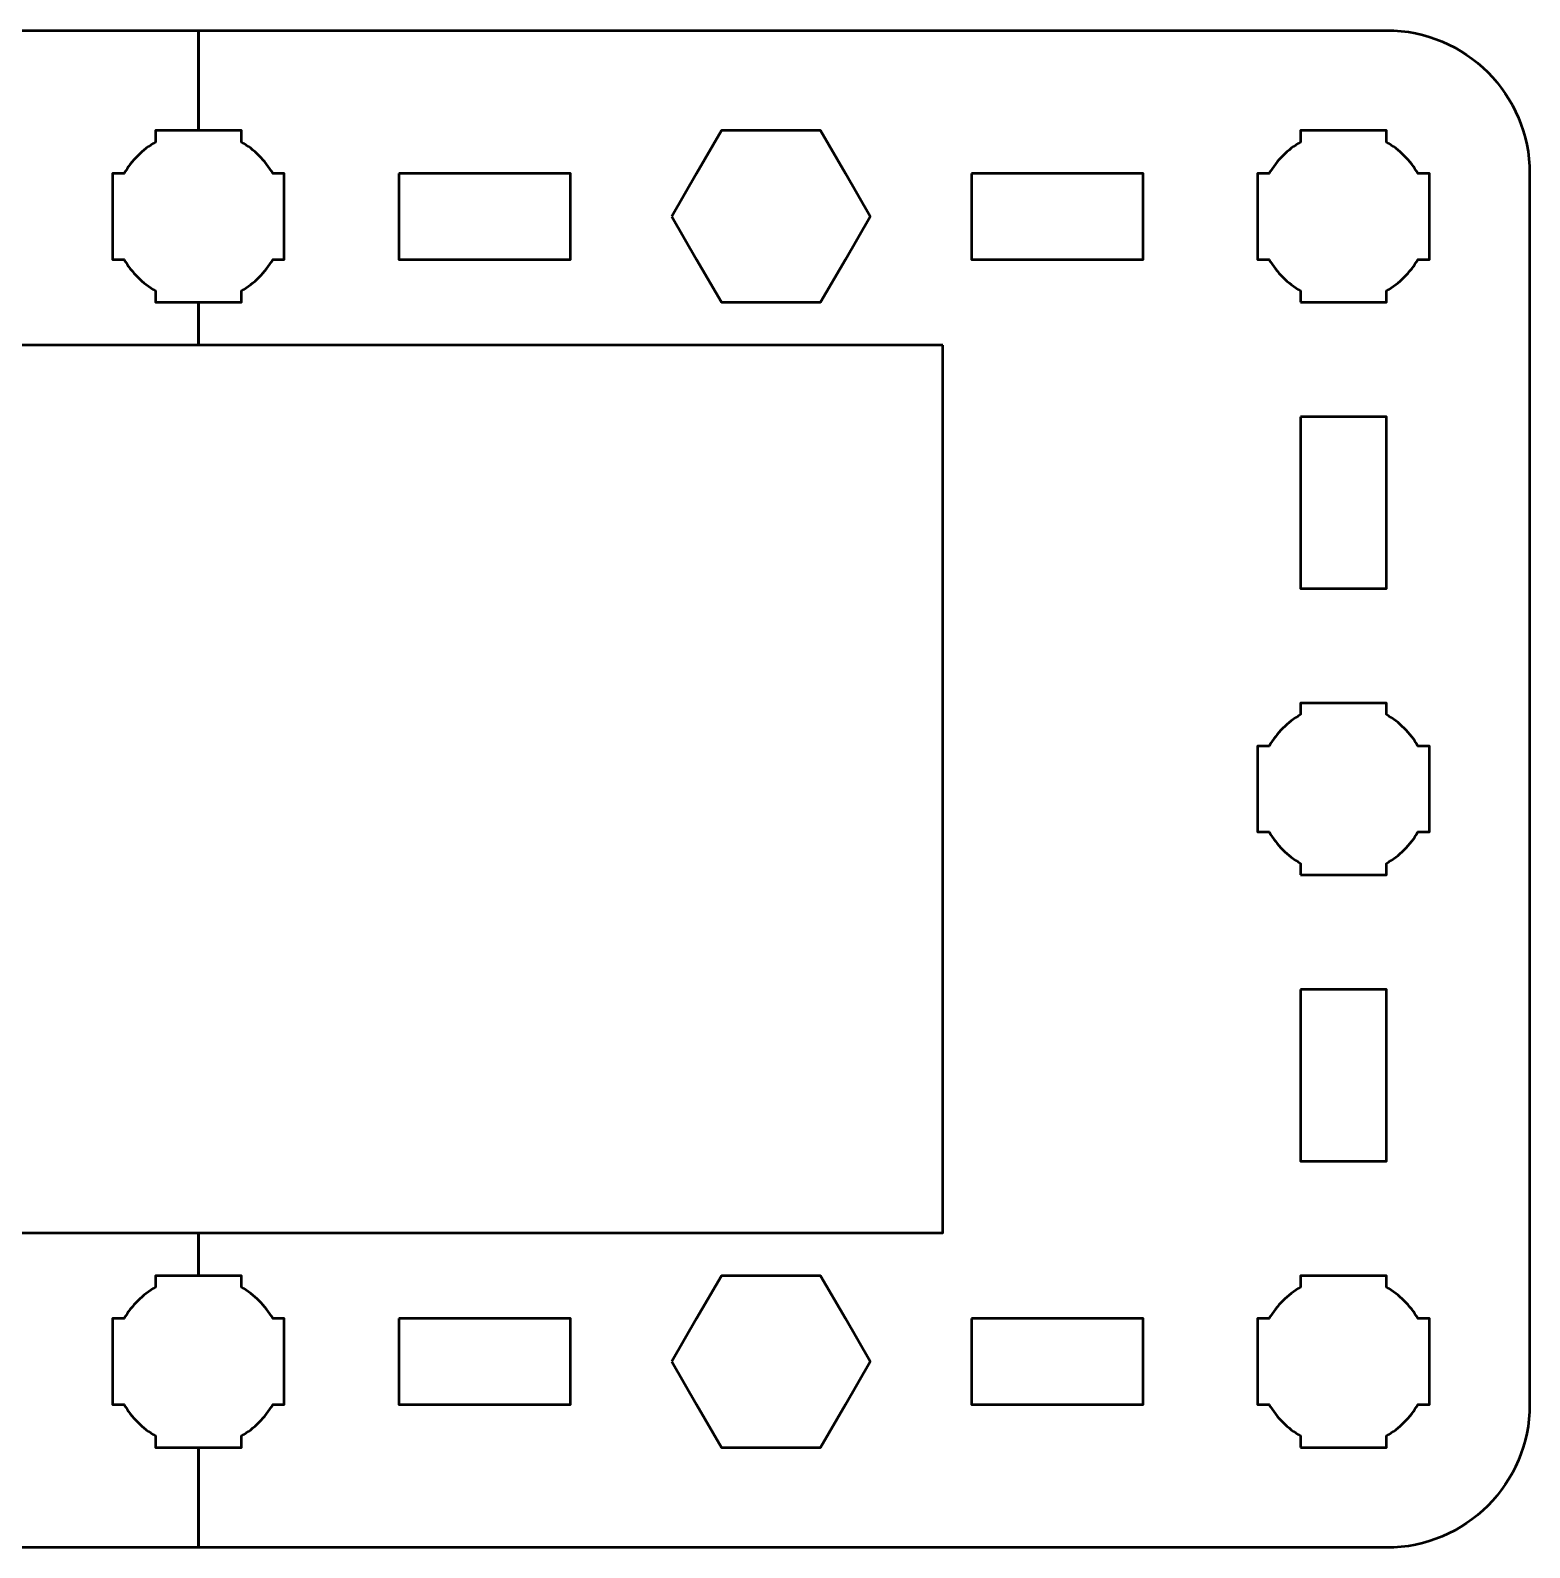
# Model space of a CAD drawing. Header units: centimetres. Extents: x -21.5 to -4.8, y -53.5 to -18.2.
# Drawn here: x -10.09 to -4.85, y -35.5 to -30.2 of the extents above; entities that cross this region are included whole.
import ezdxf

# ---------------------------------------------------------------- set-up
doc = ezdxf.new("R2010")
doc.units = ezdxf.units.CM
doc.header["$MEASUREMENT"] = 0
doc.layers.add('Layer 1', color=7, linetype='Continuous')

msp = doc.modelspace()

# ---------------------------------------------------------------- linework, layer by layer
at = {"layer": 'Layer 1', "lineweight": 53}
for points, knots in [([(-9.49999, -34.39999), (-9.49999, -34.39999), (-12.99993, -34.39999), (-12.99993, -34.39999), (-12.99993, -34.39999), (-12.99993, -33.38821), (-12.99993, -32.31176), (-12.99993, -31.29999), (-12.99993, -31.29999), (-12.99993, -31.29999), (-9.49999, -31.29999), (-9.49999, -31.29999), (-9.49999, -31.29999), (-9.49999, -31.29999), (-9.5, -31.14999), (-9.5, -31.14999), (-9.5, -31.14999), (-9.5, -31.14999), (-9.50002, -31.14999), (-9.50002, -31.14999), (-9.50002, -31.14999), (-9.50002, -31.14999), (-9.64995, -31.14999), (-9.64995, -31.14999), (-9.64995, -31.14999), (-9.64995, -31.14999), (-9.64995, -31.10988), (-9.64995, -31.10988), (-9.64995, -31.10988), (-9.69556, -31.08356), (-9.73348, -31.04553), (-9.7598, -31.00006), (-9.7598, -31.00006), (-9.7598, -31.00006), (-9.80002, -31.00006), (-9.80002, -31.00006), (-9.80002, -31.00006), (-9.80002, -31.00006), (-9.80002, -30.84999), (-9.80002, -30.84999), (-9.80002, -30.84999), (-9.80002, -30.84999), (-9.80002, -30.70006), (-9.80002, -30.70006), (-9.80002, -30.70006), (-9.80002, -30.70006), (-9.7598, -30.70006), (-9.7598, -30.70006), (-9.7598, -30.70006), (-9.73348, -30.65444), (-9.69556, -30.61656), (-9.64995, -30.59024), (-9.64995, -30.59024), (-9.64995, -30.59024), (-9.64995, -30.54999), (-9.64995, -30.54999), (-9.64995, -30.54999), (-9.64995, -30.54999), (-9.50002, -30.54999), (-9.50002, -30.54999), (-9.50002, -30.54999), (-9.50002, -30.54999), (-9.5, -30.54999), (-9.5, -30.54999), (-9.5, -30.54999), (-9.5, -30.54999), (-9.49999, -30.19997), (-9.49999, -30.19997), (-9.49999, -30.19997), (-9.49999, -30.19997), (-15.64994, -30.19997), (-15.64994, -30.19997), (-15.64994, -30.19997), (-15.92694, -30.19997), (-16.15004, -30.42306), (-16.15004, -30.70006), (-16.15004, -30.70006), (-16.15004, -30.70006), (-16.15004, -34.99992), (-16.15004, -34.99992), (-16.15004, -34.99992), (-16.15004, -35.27706), (-15.92694, -35.50002), (-15.64994, -35.50002), (-15.64994, -35.50002), (-15.64994, -35.50002), (-9.49999, -35.50002), (-9.49999, -35.50002), (-9.49999, -35.50002), (-9.49999, -35.50002), (-9.49999, -35.14999), (-9.49999, -35.14999), (-9.49999, -35.14999), (-9.49999, -35.14999), (-9.50002, -35.14999), (-9.50002, -35.14999), (-9.50002, -35.14999), (-9.50002, -35.14999), (-9.64995, -35.14999), (-9.64995, -35.14999), (-9.64995, -35.14999), (-9.64995, -35.14999), (-9.64995, -35.10988), (-9.64995, -35.10988), (-9.64995, -35.10988), (-9.69556, -35.08356), (-9.73348, -35.04553), (-9.7598, -35.00006), (-9.7598, -35.00006), (-9.7598, -35.00006), (-9.80002, -35.00006), (-9.80002, -35.00006), (-9.80002, -35.00006), (-9.80002, -35.00006), (-9.80002, -34.84999), (-9.80002, -34.84999), (-9.80002, -34.84999), (-9.80002, -34.84999), (-9.80002, -34.70006), (-9.80002, -34.70006), (-9.80002, -34.70006), (-9.80002, -34.70006), (-9.7598, -34.70006), (-9.7598, -34.70006), (-9.7598, -34.70006), (-9.73348, -34.65444), (-9.69556, -34.61656), (-9.64995, -34.59024), (-9.64995, -34.59024), (-9.64995, -34.59024), (-9.64995, -34.54999), (-9.64995, -34.54999), (-9.64995, -34.54999), (-9.64995, -34.54999), (-9.50002, -34.54999), (-9.50002, -34.54999), (-9.50002, -34.54999), (-9.50002, -34.54999), (-9.49999, -34.54999), (-9.49999, -34.54999), (-9.49999, -34.54999), (-9.49999, -34.54999), (-9.49999, -34.39999), (-9.49999, -34.39999)], [0, 0, 0, 0, 0.0277778, 0.0277778, 0.0277778, 0.0277778, 0.0555556, 0.0555556, 0.0555556, 0.0555556, 0.0833333, 0.0833333, 0.0833333, 0.0833333, 0.1111111, 0.1111111, 0.1111111, 0.1111111, 0.1388889, 0.1388889, 0.1388889, 0.1388889, 0.1666667, 0.1666667, 0.1666667, 0.1666667, 0.1944444, 0.1944444, 0.1944444, 0.1944444, 0.2222222, 0.2222222, 0.2222222, 0.2222222, 0.25, 0.25, 0.25, 0.25, 0.2777778, 0.2777778, 0.2777778, 0.2777778, 0.3055556, 0.3055556, 0.3055556, 0.3055556, 0.3333333, 0.3333333, 0.3333333, 0.3333333, 0.3611111, 0.3611111, 0.3611111, 0.3611111, 0.3888889, 0.3888889, 0.3888889, 0.3888889, 0.4166667, 0.4166667, 0.4166667, 0.4166667, 0.4444444, 0.4444444, 0.4444444, 0.4444444, 0.4722222, 0.4722222, 0.4722222, 0.4722222, 0.5, 0.5, 0.5, 0.5, 0.5277778, 0.5277778, 0.5277778, 0.5277778, 0.5555556, 0.5555556, 0.5555556, 0.5555556, 0.5833333, 0.5833333, 0.5833333, 0.5833333, 0.6111111, 0.6111111, 0.6111111, 0.6111111, 0.6388889, 0.6388889, 0.6388889, 0.6388889, 0.6666667, 0.6666667, 0.6666667, 0.6666667, 0.6944444, 0.6944444, 0.6944444, 0.6944444, 0.7222222, 0.7222222, 0.7222222, 0.7222222, 0.75, 0.75, 0.75, 0.75, 0.7777778, 0.7777778, 0.7777778, 0.7777778, 0.8055556, 0.8055556, 0.8055556, 0.8055556, 0.8333333, 0.8333333, 0.8333333, 0.8333333, 0.8611111, 0.8611111, 0.8611111, 0.8611111, 0.8888889, 0.8888889, 0.8888889, 0.8888889, 0.9166667, 0.9166667, 0.9166667, 0.9166667, 0.9444444, 0.9444444, 0.9444444, 0.9444444, 0.9722222, 0.9722222, 0.9722222, 0.9722222, 1, 1, 1, 1]), ([(-6.89993, -31.29999), (-6.89993, -32.35188), (-6.89993, -33.34257), (-6.89993, -34.39999), (-6.89993, -34.39999), (-6.89993, -34.39999), (-9.49999, -34.39999), (-9.49999, -34.39999), (-9.49999, -34.39999), (-9.49999, -34.39999), (-9.49999, -34.54999), (-9.49999, -34.54999), (-9.49999, -34.54999), (-9.49999, -34.54999), (-9.34994, -34.54999), (-9.34994, -34.54999), (-9.34994, -34.54999), (-9.34994, -34.54999), (-9.34994, -34.59024), (-9.34994, -34.59024), (-9.34994, -34.59024), (-9.30447, -34.61656), (-9.26644, -34.65444), (-9.24012, -34.70006), (-9.24012, -34.70006), (-9.24012, -34.70006), (-9.20001, -34.70006), (-9.20001, -34.70006), (-9.20001, -34.70006), (-9.20001, -34.70006), (-9.20001, -34.84999), (-9.20001, -34.84999), (-9.20001, -34.84999), (-9.20001, -34.84999), (-9.20001, -35.00006), (-9.20001, -35.00006), (-9.20001, -35.00006), (-9.20001, -35.00006), (-9.24012, -35.00006), (-9.24012, -35.00006), (-9.24012, -35.00006), (-9.26644, -35.04553), (-9.30447, -35.08356), (-9.34994, -35.10988), (-9.34994, -35.10988), (-9.34994, -35.10988), (-9.34994, -35.14999), (-9.34994, -35.14999), (-9.34994, -35.14999), (-9.34994, -35.14999), (-9.49999, -35.14999), (-9.49999, -35.14999), (-9.49999, -35.14999), (-9.49999, -35.14999), (-9.49999, -35.50002), (-9.49999, -35.50002), (-9.49999, -35.50002), (-9.49999, -35.50002), (-5.35004, -35.50002), (-5.35004, -35.50002), (-5.35004, -35.50002), (-5.07304, -35.50002), (-4.84994, -35.27706), (-4.84994, -34.99992), (-4.84994, -34.99992), (-4.84994, -34.99992), (-4.84994, -30.70006), (-4.84994, -30.70006), (-4.84994, -30.70006), (-4.84994, -30.42306), (-5.07304, -30.19997), (-5.35004, -30.19997), (-5.35004, -30.19997), (-5.35004, -30.19997), (-9.49999, -30.19997), (-9.49999, -30.19997), (-9.49999, -30.19997), (-9.49999, -30.19997), (-9.49999, -30.54999), (-9.49999, -30.54999), (-9.49999, -30.54999), (-9.49999, -30.54999), (-9.34994, -30.54999), (-9.34994, -30.54999), (-9.34994, -30.54999), (-9.34994, -30.54999), (-9.34994, -30.59024), (-9.34994, -30.59024), (-9.34994, -30.59024), (-9.30447, -30.61656), (-9.26644, -30.65444), (-9.24012, -30.70006), (-9.24012, -30.70006), (-9.24012, -30.70006), (-9.20001, -30.70006), (-9.20001, -30.70006), (-9.20001, -30.70006), (-9.20001, -30.70006), (-9.20001, -30.84999), (-9.20001, -30.84999), (-9.20001, -30.84999), (-9.20001, -30.84999), (-9.20001, -31.00006), (-9.20001, -31.00006), (-9.20001, -31.00006), (-9.20001, -31.00006), (-9.24012, -31.00006), (-9.24012, -31.00006), (-9.24012, -31.00006), (-9.26644, -31.04553), (-9.30447, -31.08356), (-9.34994, -31.10988), (-9.34994, -31.10988), (-9.34994, -31.10988), (-9.34994, -31.14999), (-9.34994, -31.14999), (-9.34994, -31.14999), (-9.34994, -31.14999), (-9.49999, -31.14999), (-9.49999, -31.14999), (-9.49999, -31.14999), (-9.49999, -31.14999), (-9.49999, -31.29999), (-9.49999, -31.29999), (-9.49999, -31.29999), (-9.49999, -31.29999), (-6.89993, -31.29999), (-6.89993, -31.29999)], [0, 0, 0, 0, 0.03125, 0.03125, 0.03125, 0.03125, 0.0625, 0.0625, 0.0625, 0.0625, 0.09375, 0.09375, 0.09375, 0.09375, 0.125, 0.125, 0.125, 0.125, 0.15625, 0.15625, 0.15625, 0.15625, 0.1875, 0.1875, 0.1875, 0.1875, 0.21875, 0.21875, 0.21875, 0.21875, 0.25, 0.25, 0.25, 0.25, 0.28125, 0.28125, 0.28125, 0.28125, 0.3125, 0.3125, 0.3125, 0.3125, 0.34375, 0.34375, 0.34375, 0.34375, 0.375, 0.375, 0.375, 0.375, 0.40625, 0.40625, 0.40625, 0.40625, 0.4375, 0.4375, 0.4375, 0.4375, 0.46875, 0.46875, 0.46875, 0.46875, 0.5, 0.5, 0.5, 0.5, 0.53125, 0.53125, 0.53125, 0.53125, 0.5625, 0.5625, 0.5625, 0.5625, 0.59375, 0.59375, 0.59375, 0.59375, 0.625, 0.625, 0.625, 0.625, 0.65625, 0.65625, 0.65625, 0.65625, 0.6875, 0.6875, 0.6875, 0.6875, 0.71875, 0.71875, 0.71875, 0.71875, 0.75, 0.75, 0.75, 0.75, 0.78125, 0.78125, 0.78125, 0.78125, 0.8125, 0.8125, 0.8125, 0.8125, 0.84375, 0.84375, 0.84375, 0.84375, 0.875, 0.875, 0.875, 0.875, 0.90625, 0.90625, 0.90625, 0.90625, 0.9375, 0.9375, 0.9375, 0.9375, 0.96875, 0.96875, 0.96875, 0.96875, 1, 1, 1, 1]), ([(-7.84634, -30.84998), (-7.84634, -30.84998), (-7.75974, -30.69998), (-7.75974, -30.69998), (-7.75974, -30.69998), (-7.75974, -30.69998), (-7.67314, -30.54998), (-7.67314, -30.54998), (-7.67314, -30.54998), (-7.67314, -30.54998), (-7.49993, -30.54998), (-7.49993, -30.54998), (-7.49993, -30.54998), (-7.49993, -30.54998), (-7.32672, -30.54998), (-7.32672, -30.54998), (-7.32672, -30.54998), (-7.32672, -30.54998), (-7.24012, -30.69998), (-7.24012, -30.69998), (-7.24012, -30.69998), (-7.24012, -30.69998), (-7.15352, -30.84998), (-7.15352, -30.84998), (-7.15352, -30.84998), (-7.15352, -30.84998), (-7.24012, -30.99998), (-7.24012, -30.99998), (-7.24012, -30.99998), (-7.24012, -30.99998), (-7.32672, -31.14998), (-7.32672, -31.14998), (-7.32672, -31.14998), (-7.32672, -31.14998), (-7.49993, -31.14998), (-7.49993, -31.14998), (-7.49993, -31.14998), (-7.49993, -31.14998), (-7.67314, -31.14998), (-7.67314, -31.14998), (-7.67314, -31.14998), (-7.67314, -31.14998), (-7.75974, -30.99998), (-7.75974, -30.99998), (-7.75974, -30.99998), (-7.75974, -30.99998), (-7.84634, -30.84998), (-7.84634, -30.84998)], [0, 0, 0, 0, 0.0833333, 0.0833333, 0.0833333, 0.0833333, 0.1666667, 0.1666667, 0.1666667, 0.1666667, 0.25, 0.25, 0.25, 0.25, 0.3333333, 0.3333333, 0.3333333, 0.3333333, 0.4166667, 0.4166667, 0.4166667, 0.4166667, 0.5, 0.5, 0.5, 0.5, 0.5833333, 0.5833333, 0.5833333, 0.5833333, 0.6666667, 0.6666667, 0.6666667, 0.6666667, 0.75, 0.75, 0.75, 0.75, 0.8333333, 0.8333333, 0.8333333, 0.8333333, 0.9166667, 0.9166667, 0.9166667, 0.9166667, 1, 1, 1, 1]), ([(-5.64995, -31.14999), (-5.64995, -31.14999), (-5.64995, -31.10988), (-5.64995, -31.10988), (-5.64995, -31.10988), (-5.69556, -31.08356), (-5.73348, -31.04553), (-5.7598, -31.00006), (-5.7598, -31.00006), (-5.7598, -31.00006), (-5.80002, -31.00006), (-5.80002, -31.00006), (-5.80002, -31.00006), (-5.80002, -31.00006), (-5.80002, -30.84999), (-5.80002, -30.84999), (-5.80002, -30.84999), (-5.80002, -30.84999), (-5.80002, -30.70006), (-5.80002, -30.70006), (-5.80002, -30.70006), (-5.80002, -30.70006), (-5.7598, -30.70006), (-5.7598, -30.70006), (-5.7598, -30.70006), (-5.73348, -30.65444), (-5.69556, -30.61656), (-5.64995, -30.59024), (-5.64995, -30.59024), (-5.64995, -30.59024), (-5.64995, -30.54999), (-5.64995, -30.54999), (-5.64995, -30.54999), (-5.64995, -30.54999), (-5.50002, -30.54999), (-5.50002, -30.54999), (-5.50002, -30.54999), (-5.50002, -30.54999), (-5.34994, -30.54999), (-5.34994, -30.54999), (-5.34994, -30.54999), (-5.34994, -30.54999), (-5.34994, -30.59024), (-5.34994, -30.59024), (-5.34994, -30.59024), (-5.30447, -30.61656), (-5.26644, -30.65444), (-5.24012, -30.70006), (-5.24012, -30.70006), (-5.24012, -30.70006), (-5.20001, -30.70006), (-5.20001, -30.70006), (-5.20001, -30.70006), (-5.20001, -30.70006), (-5.20001, -30.84999), (-5.20001, -30.84999), (-5.20001, -30.84999), (-5.20001, -30.84999), (-5.20001, -31.00006), (-5.20001, -31.00006), (-5.20001, -31.00006), (-5.20001, -31.00006), (-5.24012, -31.00006), (-5.24012, -31.00006), (-5.24012, -31.00006), (-5.26644, -31.04553), (-5.30447, -31.08356), (-5.34994, -31.10988), (-5.34994, -31.10988), (-5.34994, -31.10988), (-5.34994, -31.14999), (-5.34994, -31.14999), (-5.34994, -31.14999), (-5.34994, -31.14999), (-5.50002, -31.14999), (-5.50002, -31.14999), (-5.50002, -31.14999), (-5.50002, -31.14999), (-5.64995, -31.14999), (-5.64995, -31.14999)], [0, 0, 0, 0, 0.05, 0.05, 0.05, 0.05, 0.1, 0.1, 0.1, 0.1, 0.15, 0.15, 0.15, 0.15, 0.2, 0.2, 0.2, 0.2, 0.25, 0.25, 0.25, 0.25, 0.3, 0.3, 0.3, 0.3, 0.35, 0.35, 0.35, 0.35, 0.4, 0.4, 0.4, 0.4, 0.45, 0.45, 0.45, 0.45, 0.5, 0.5, 0.5, 0.5, 0.55, 0.55, 0.55, 0.55, 0.6, 0.6, 0.6, 0.6, 0.65, 0.65, 0.65, 0.65, 0.7, 0.7, 0.7, 0.7, 0.75, 0.75, 0.75, 0.75, 0.8, 0.8, 0.8, 0.8, 0.85, 0.85, 0.85, 0.85, 0.9, 0.9, 0.9, 0.9, 0.95, 0.95, 0.95, 0.95, 1, 1, 1, 1]), ([(-8.79996, -30.70006), (-8.79996, -30.70006), (-8.19996, -30.70006), (-8.19996, -30.70006), (-8.19996, -30.70006), (-8.19996, -30.70006), (-8.19996, -31.00007), (-8.19996, -31.00007), (-8.19996, -31.00007), (-8.19996, -31.00007), (-8.79996, -31.00007), (-8.79996, -31.00007), (-8.79996, -31.00007), (-8.79996, -31.00007), (-8.79996, -30.70006), (-8.79996, -30.70006)], [0, 0, 0, 0, 0.25, 0.25, 0.25, 0.25, 0.5, 0.5, 0.5, 0.5, 0.75, 0.75, 0.75, 0.75, 1, 1, 1, 1]), ([(-6.79999, -30.70006), (-6.79999, -30.70006), (-6.19999, -30.70006), (-6.19999, -30.70006), (-6.19999, -30.70006), (-6.19999, -30.70006), (-6.19999, -31.00007), (-6.19999, -31.00007), (-6.19999, -31.00007), (-6.19999, -31.00007), (-6.79999, -31.00007), (-6.79999, -31.00007), (-6.79999, -31.00007), (-6.79999, -31.00007), (-6.79999, -30.70006), (-6.79999, -30.70006)], [0, 0, 0, 0, 0.25, 0.25, 0.25, 0.25, 0.5, 0.5, 0.5, 0.5, 0.75, 0.75, 0.75, 0.75, 1, 1, 1, 1]), ([(-5.65004, -31.55001), (-5.65004, -31.55001), (-5.35004, -31.55001), (-5.35004, -31.55001), (-5.35004, -31.55001), (-5.35004, -31.55001), (-5.35004, -32.15002), (-5.35004, -32.15002), (-5.35004, -32.15002), (-5.35004, -32.15002), (-5.65004, -32.15002), (-5.65004, -32.15002), (-5.65004, -32.15002), (-5.65004, -32.15002), (-5.65004, -31.55001), (-5.65004, -31.55001)], [0, 0, 0, 0, 0.25, 0.25, 0.25, 0.25, 0.5, 0.5, 0.5, 0.5, 0.75, 0.75, 0.75, 0.75, 1, 1, 1, 1]), ([(-5.64995, -33.14999), (-5.64995, -33.14999), (-5.64995, -33.10988), (-5.64995, -33.10988), (-5.64995, -33.10988), (-5.69556, -33.08356), (-5.73348, -33.04553), (-5.7598, -33.00006), (-5.7598, -33.00006), (-5.7598, -33.00006), (-5.80002, -33.00006), (-5.80002, -33.00006), (-5.80002, -33.00006), (-5.80002, -33.00006), (-5.80002, -32.84999), (-5.80002, -32.84999), (-5.80002, -32.84999), (-5.80002, -32.84999), (-5.80002, -32.70006), (-5.80002, -32.70006), (-5.80002, -32.70006), (-5.80002, -32.70006), (-5.7598, -32.70006), (-5.7598, -32.70006), (-5.7598, -32.70006), (-5.73348, -32.65444), (-5.69556, -32.61656), (-5.64995, -32.59024), (-5.64995, -32.59024), (-5.64995, -32.59024), (-5.64995, -32.54999), (-5.64995, -32.54999), (-5.64995, -32.54999), (-5.64995, -32.54999), (-5.50002, -32.54999), (-5.50002, -32.54999), (-5.50002, -32.54999), (-5.50002, -32.54999), (-5.34994, -32.54999), (-5.34994, -32.54999), (-5.34994, -32.54999), (-5.34994, -32.54999), (-5.34994, -32.59024), (-5.34994, -32.59024), (-5.34994, -32.59024), (-5.30447, -32.61656), (-5.26644, -32.65444), (-5.24012, -32.70006), (-5.24012, -32.70006), (-5.24012, -32.70006), (-5.20001, -32.70006), (-5.20001, -32.70006), (-5.20001, -32.70006), (-5.20001, -32.70006), (-5.20001, -32.84999), (-5.20001, -32.84999), (-5.20001, -32.84999), (-5.20001, -32.84999), (-5.20001, -33.00006), (-5.20001, -33.00006), (-5.20001, -33.00006), (-5.20001, -33.00006), (-5.24012, -33.00006), (-5.24012, -33.00006), (-5.24012, -33.00006), (-5.26644, -33.04553), (-5.30447, -33.08356), (-5.34994, -33.10988), (-5.34994, -33.10988), (-5.34994, -33.10988), (-5.34994, -33.14999), (-5.34994, -33.14999), (-5.34994, -33.14999), (-5.34994, -33.14999), (-5.50002, -33.14999), (-5.50002, -33.14999), (-5.50002, -33.14999), (-5.50002, -33.14999), (-5.64995, -33.14999), (-5.64995, -33.14999)], [0, 0, 0, 0, 0.05, 0.05, 0.05, 0.05, 0.1, 0.1, 0.1, 0.1, 0.15, 0.15, 0.15, 0.15, 0.2, 0.2, 0.2, 0.2, 0.25, 0.25, 0.25, 0.25, 0.3, 0.3, 0.3, 0.3, 0.35, 0.35, 0.35, 0.35, 0.4, 0.4, 0.4, 0.4, 0.45, 0.45, 0.45, 0.45, 0.5, 0.5, 0.5, 0.5, 0.55, 0.55, 0.55, 0.55, 0.6, 0.6, 0.6, 0.6, 0.65, 0.65, 0.65, 0.65, 0.7, 0.7, 0.7, 0.7, 0.75, 0.75, 0.75, 0.75, 0.8, 0.8, 0.8, 0.8, 0.85, 0.85, 0.85, 0.85, 0.9, 0.9, 0.9, 0.9, 0.95, 0.95, 0.95, 0.95, 1, 1, 1, 1]), ([(-5.65004, -33.54998), (-5.65004, -33.54998), (-5.35004, -33.54998), (-5.35004, -33.54998), (-5.35004, -33.54998), (-5.35004, -33.54998), (-5.35004, -34.14998), (-5.35004, -34.14998), (-5.35004, -34.14998), (-5.35004, -34.14998), (-5.65004, -34.14998), (-5.65004, -34.14998), (-5.65004, -34.14998), (-5.65004, -34.14998), (-5.65004, -33.54998), (-5.65004, -33.54998)], [0, 0, 0, 0, 0.25, 0.25, 0.25, 0.25, 0.5, 0.5, 0.5, 0.5, 0.75, 0.75, 0.75, 0.75, 1, 1, 1, 1]), ([(-7.84634, -34.84998), (-7.84634, -34.84998), (-7.75974, -34.69998), (-7.75974, -34.69998), (-7.75974, -34.69998), (-7.75974, -34.69998), (-7.67314, -34.54998), (-7.67314, -34.54998), (-7.67314, -34.54998), (-7.67314, -34.54998), (-7.49993, -34.54998), (-7.49993, -34.54998), (-7.49993, -34.54998), (-7.49993, -34.54998), (-7.32672, -34.54998), (-7.32672, -34.54998), (-7.32672, -34.54998), (-7.32672, -34.54998), (-7.24012, -34.69998), (-7.24012, -34.69998), (-7.24012, -34.69998), (-7.24012, -34.69998), (-7.15352, -34.84998), (-7.15352, -34.84998), (-7.15352, -34.84998), (-7.15352, -34.84998), (-7.24012, -34.99998), (-7.24012, -34.99998), (-7.24012, -34.99998), (-7.24012, -34.99998), (-7.32672, -35.14998), (-7.32672, -35.14998), (-7.32672, -35.14998), (-7.32672, -35.14998), (-7.49993, -35.14998), (-7.49993, -35.14998), (-7.49993, -35.14998), (-7.49993, -35.14998), (-7.67314, -35.14998), (-7.67314, -35.14998), (-7.67314, -35.14998), (-7.67314, -35.14998), (-7.75974, -34.99998), (-7.75974, -34.99998), (-7.75974, -34.99998), (-7.75974, -34.99998), (-7.84634, -34.84998), (-7.84634, -34.84998)], [0, 0, 0, 0, 0.0833333, 0.0833333, 0.0833333, 0.0833333, 0.1666667, 0.1666667, 0.1666667, 0.1666667, 0.25, 0.25, 0.25, 0.25, 0.3333333, 0.3333333, 0.3333333, 0.3333333, 0.4166667, 0.4166667, 0.4166667, 0.4166667, 0.5, 0.5, 0.5, 0.5, 0.5833333, 0.5833333, 0.5833333, 0.5833333, 0.6666667, 0.6666667, 0.6666667, 0.6666667, 0.75, 0.75, 0.75, 0.75, 0.8333333, 0.8333333, 0.8333333, 0.8333333, 0.9166667, 0.9166667, 0.9166667, 0.9166667, 1, 1, 1, 1]), ([(-5.64995, -35.14999), (-5.64995, -35.14999), (-5.64995, -35.10988), (-5.64995, -35.10988), (-5.64995, -35.10988), (-5.69556, -35.08356), (-5.73348, -35.04553), (-5.7598, -35.00006), (-5.7598, -35.00006), (-5.7598, -35.00006), (-5.80002, -35.00006), (-5.80002, -35.00006), (-5.80002, -35.00006), (-5.80002, -35.00006), (-5.80002, -34.84999), (-5.80002, -34.84999), (-5.80002, -34.84999), (-5.80002, -34.84999), (-5.80002, -34.70006), (-5.80002, -34.70006), (-5.80002, -34.70006), (-5.80002, -34.70006), (-5.7598, -34.70006), (-5.7598, -34.70006), (-5.7598, -34.70006), (-5.73348, -34.65444), (-5.69556, -34.61656), (-5.64995, -34.59024), (-5.64995, -34.59024), (-5.64995, -34.59024), (-5.64995, -34.54999), (-5.64995, -34.54999), (-5.64995, -34.54999), (-5.64995, -34.54999), (-5.50002, -34.54999), (-5.50002, -34.54999), (-5.50002, -34.54999), (-5.50002, -34.54999), (-5.34994, -34.54999), (-5.34994, -34.54999), (-5.34994, -34.54999), (-5.34994, -34.54999), (-5.34994, -34.59024), (-5.34994, -34.59024), (-5.34994, -34.59024), (-5.30447, -34.61656), (-5.26644, -34.65444), (-5.24012, -34.70006), (-5.24012, -34.70006), (-5.24012, -34.70006), (-5.20001, -34.70006), (-5.20001, -34.70006), (-5.20001, -34.70006), (-5.20001, -34.70006), (-5.20001, -34.84999), (-5.20001, -34.84999), (-5.20001, -34.84999), (-5.20001, -34.84999), (-5.20001, -35.00006), (-5.20001, -35.00006), (-5.20001, -35.00006), (-5.20001, -35.00006), (-5.24012, -35.00006), (-5.24012, -35.00006), (-5.24012, -35.00006), (-5.26644, -35.04553), (-5.30447, -35.08356), (-5.34994, -35.10988), (-5.34994, -35.10988), (-5.34994, -35.10988), (-5.34994, -35.14999), (-5.34994, -35.14999), (-5.34994, -35.14999), (-5.34994, -35.14999), (-5.50002, -35.14999), (-5.50002, -35.14999), (-5.50002, -35.14999), (-5.50002, -35.14999), (-5.64995, -35.14999), (-5.64995, -35.14999)], [0, 0, 0, 0, 0.05, 0.05, 0.05, 0.05, 0.1, 0.1, 0.1, 0.1, 0.15, 0.15, 0.15, 0.15, 0.2, 0.2, 0.2, 0.2, 0.25, 0.25, 0.25, 0.25, 0.3, 0.3, 0.3, 0.3, 0.35, 0.35, 0.35, 0.35, 0.4, 0.4, 0.4, 0.4, 0.45, 0.45, 0.45, 0.45, 0.5, 0.5, 0.5, 0.5, 0.55, 0.55, 0.55, 0.55, 0.6, 0.6, 0.6, 0.6, 0.65, 0.65, 0.65, 0.65, 0.7, 0.7, 0.7, 0.7, 0.75, 0.75, 0.75, 0.75, 0.8, 0.8, 0.8, 0.8, 0.85, 0.85, 0.85, 0.85, 0.9, 0.9, 0.9, 0.9, 0.95, 0.95, 0.95, 0.95, 1, 1, 1, 1]), ([(-8.79996, -34.69993), (-8.79996, -34.69993), (-8.19996, -34.69993), (-8.19996, -34.69993), (-8.19996, -34.69993), (-8.19996, -34.69993), (-8.19996, -34.99992), (-8.19996, -34.99992), (-8.19996, -34.99992), (-8.19996, -34.99992), (-8.79996, -34.99992), (-8.79996, -34.99992), (-8.79996, -34.99992), (-8.79996, -34.99992), (-8.79996, -34.69993), (-8.79996, -34.69993)], [0, 0, 0, 0, 0.25, 0.25, 0.25, 0.25, 0.5, 0.5, 0.5, 0.5, 0.75, 0.75, 0.75, 0.75, 1, 1, 1, 1]), ([(-6.79999, -34.69993), (-6.79999, -34.69993), (-6.19999, -34.69993), (-6.19999, -34.69993), (-6.19999, -34.69993), (-6.19999, -34.69993), (-6.19999, -34.99992), (-6.19999, -34.99992), (-6.19999, -34.99992), (-6.19999, -34.99992), (-6.79999, -34.99992), (-6.79999, -34.99992), (-6.79999, -34.99992), (-6.79999, -34.99992), (-6.79999, -34.69993), (-6.79999, -34.69993)], [0, 0, 0, 0, 0.25, 0.25, 0.25, 0.25, 0.5, 0.5, 0.5, 0.5, 0.75, 0.75, 0.75, 0.75, 1, 1, 1, 1])]:
    msp.add_open_spline(points, degree=3, knots=knots, dxfattribs=at)

doc.saveas('drawing.dxf')
